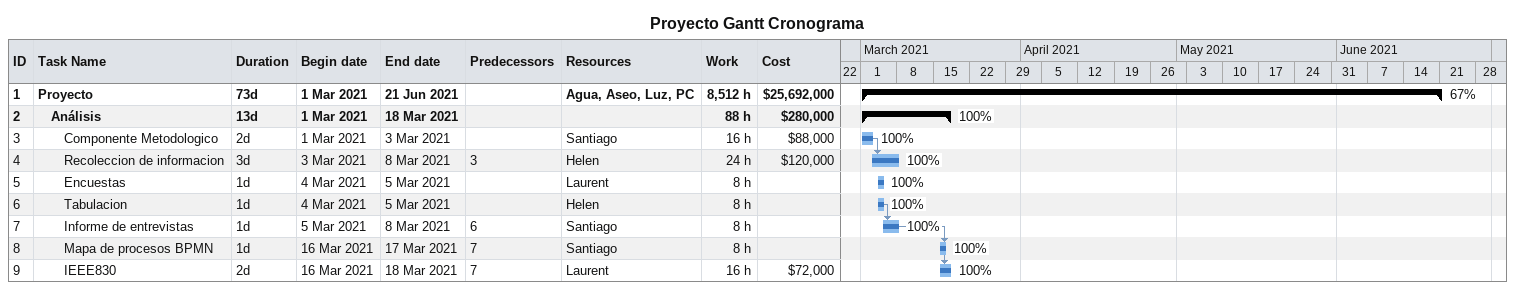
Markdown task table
Proyecto Gantt Cronograma

| ID | Level | Task | Duration | Start | Finish | Predecessors | Resources | % complete | Work (h) | Cost ($) |
|---|---|---|---|---|---|---|---|---|---|---|
| 1 | 1 | **Proyecto** | 73d | 2021-03-01 | 2021-06-21 |  | Agua, Aseo, Luz, PC | 67 | 8512 | 25692000 |
| 2 | 2 | **Análisis** | 13d | 2021-03-01 | 2021-03-18 |  |  | 100 | 88 | 280000 |
| 3 | 3 | Componente Metodologico | 2d | 2021-03-01 | 2021-03-03 |  | Santiago | 100 | 16 | 88000 |
| 4 | 3 | Recoleccion de informacion | 3d | 2021-03-03 | 2021-03-08 | 3 | Helen | 100 | 24 | 120000 |
| 5 | 3 | Encuestas | 1d | 2021-03-04 | 2021-03-05 |  | Laurent | 100 | 8 |  |
| 6 | 3 | Tabulacion | 1d | 2021-03-04 | 2021-03-05 |  | Helen | 100 | 8 |  |
| 7 | 3 | Informe de entrevistas | 1d | 2021-03-05 | 2021-03-08 | 6 | Santiago | 100 | 8 |  |
| 8 | 3 | Mapa de procesos BPMN | 1d | 2021-03-16 | 2021-03-17 | 7 | Santiago | 100 | 8 |  |
| 9 | 3 | IEEE830 | 2d | 2021-03-16 | 2021-03-18 | 7 | Laurent | 100 | 16 | 72000 |
